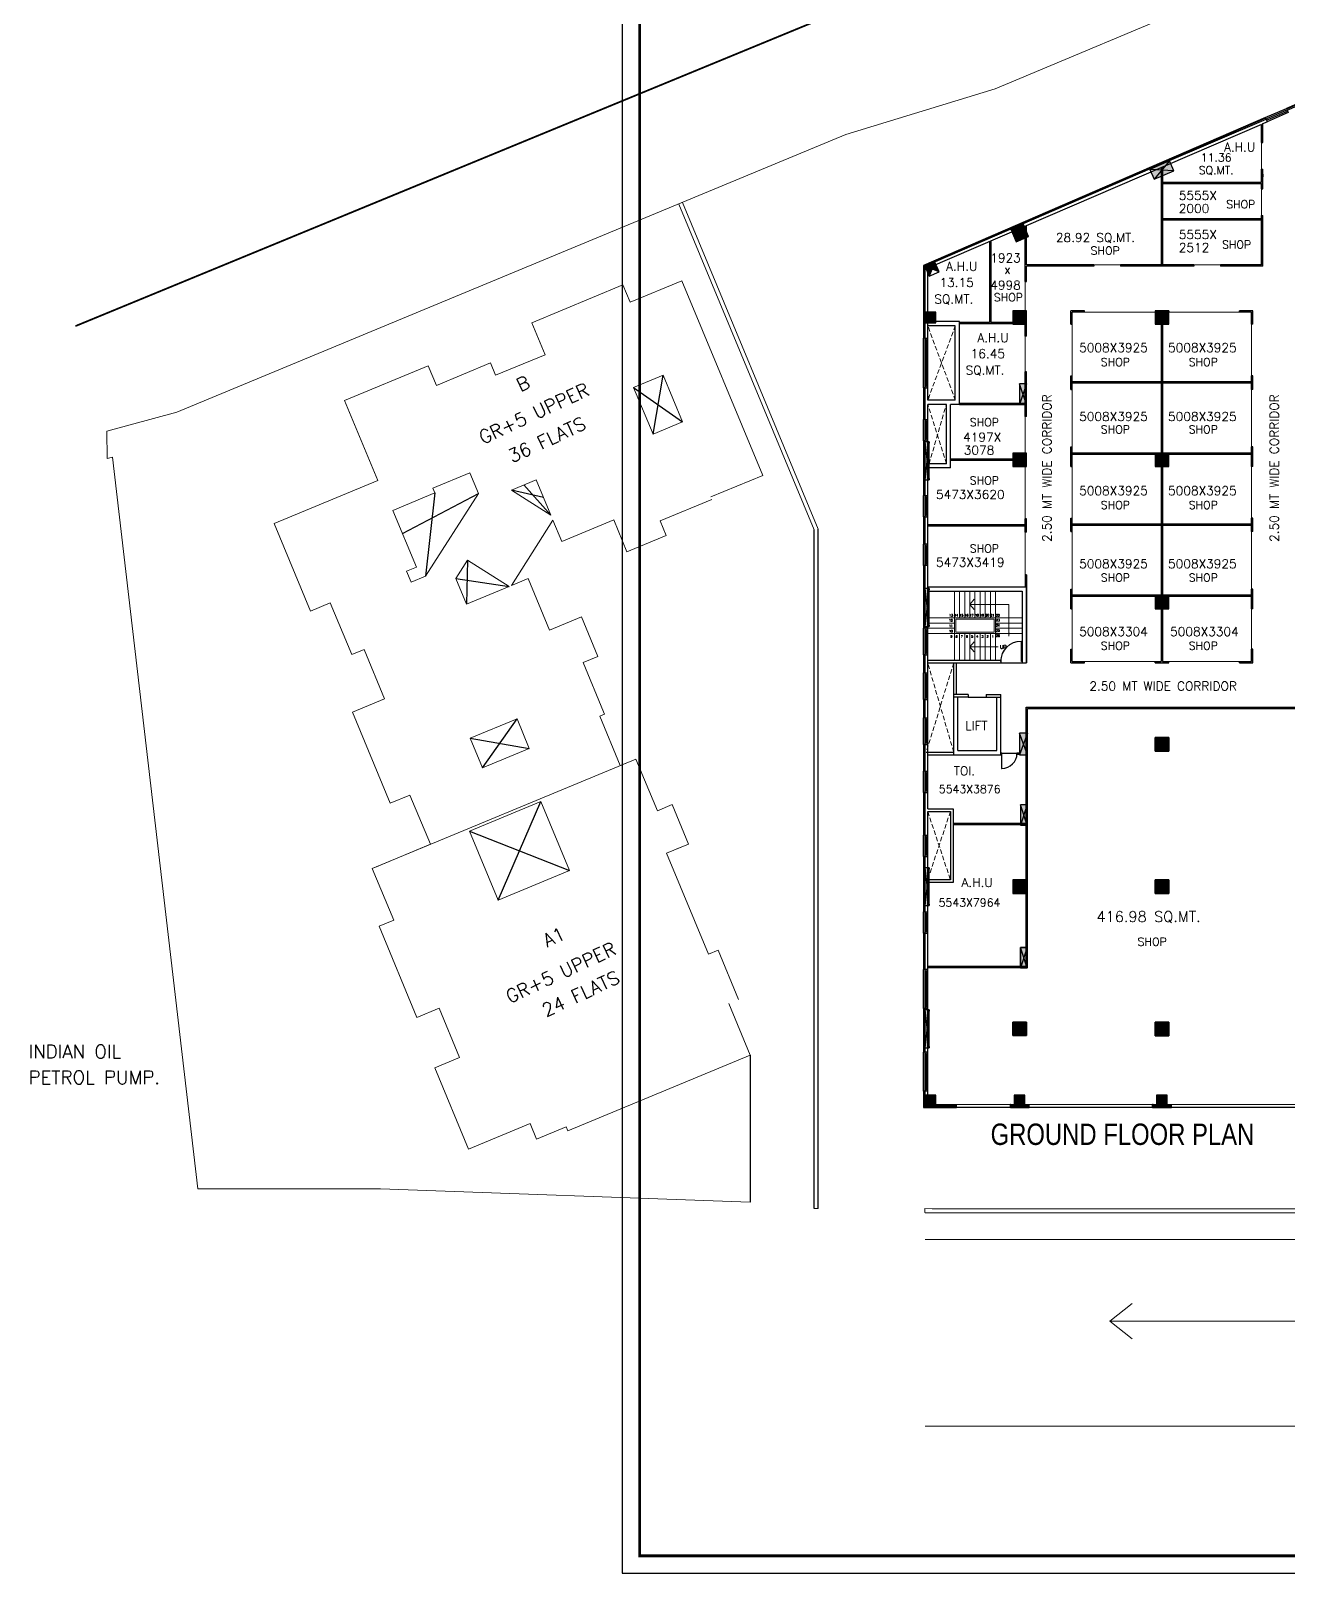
# Model space of a CAD drawing. Extents: x -14054 to 906348, y -36965 to 188562.
# Drawn here: x -14054 to 56642, y 46410 to 133128 of the extents above; entities that cross this region are included whole.
import ezdxf
from ezdxf.enums import TextEntityAlignment as Align

# ---------------------------------------------------------------- set-up
doc = ezdxf.new("R2010")
doc.units = 0
doc.header["$LTSCALE"] = 1000
doc.header["$MEASUREMENT"] = 0
doc.linetypes.add('HIDDEN', pattern=[0.375, 0.25, -0.125])
for name, color, linetype in [('BOR', 5, 'CONTINUOUS'), ('COL', 5, 'CONTINUOUS'), ('DOOR', 6, 'CONTINUOUS'), ('GLASS', 9, 'CONTINUOUS'), ('GNL', 1, 'CONTINUOUS'), ('GRNT', 3, 'CONTINUOUS'), ('HATCH', 9, 'CONTINUOUS'), ('LAYOUT', 7, 'CONTINUOUS'), ('SOLID', 252, 'CONTINUOUS')]:
    doc.layers.add(name, color=color, linetype=linetype)
for name, color, linetype, lineweight in [('HIDDEN', 7, 'HIDDEN', 15), ('STAIR', 4, 'CONTINUOUS', 15), ('TEXT', 3, 'CONTINUOUS', 15), ('WALL', 2, 'CONTINUOUS', 30), ('WIN', 6, 'CONTINUOUS', 9)]:
    doc.layers.add(name, color=color, linetype=linetype, lineweight=lineweight)
doc.styles.add('ROMAN', font='ROMANS')
doc.styles.add('STYLE2', font='simplex.shx', dxfattribs={"width": 0.8})
doc.styles.add('SW1', font='arial.ttf')
pattern_1 = [(50, (197866.09, -50269.34), (71.726018, -6.275213), [7.5, -82.5]), (355, (197866.09, -50269.34), (-13.875133, 75.219213), [6, -66]), (100.4514, (197872.07, -50269.864), (57.850938, 68.943954), [6.37402, -70.11421]), (46.1842, (197866.09, -50249.34), (106.724105, -16.5519), [11.25, -123.75]), (96.6356, (197874.98, -50250.72), (93.46627, 97.411787), [9.56103, -105.1713]), (351.1842, (197866.09, -50249.34), (93.466195, 97.41186), [9, -99]), (21, (197876.09, -50254.34), (59.690705, -40.261889), [7.5, -82.5]), (326, (197876.09, -50254.34), (24.331533, 72.515005), [6, -66]), (71.4514, (197881.065, -50257.7), (84.022263, 32.25305), [6.37402, -70.11421]), (37.5, (197866.09, -50269.342), (1.2159855, 33.2893854), [0, -65.2, 0, -67, 0, -66.25]), (7.5, (197866.09, -50269.34), (26.306954, 39.441171), [0, -38.2, 0, -63.7, 0, -25.25]), (327.5, (197843.79, -50269.342), (53.3822436, -2.255487), [0, -25, 0, -78, 0, -103.5]), (317.5, (197833.79, -50269.34), (58.318617, 10.010498), [0, -32.5, 0, -51.8, 0, -73.5])]

# ---------------------------------------------------------------- blocks, each defined once
blk = doc.blocks.new('*U46')
at = {"layer": 'HATCH', "linetype": 'ByBlock'}
h = blk.add_hatch(dxfattribs=at)
h.set_pattern_fill('AR-CONC', color=256, scale=10, style=0)
h.set_pattern_definition(pattern_1)
h.paths.add_polyline_path([(36822.14, 72752.38), (36822.14, 72677.38), (37967.14, 72677.38), (37967.14, 72752.38)])
h = blk.add_hatch(dxfattribs=at)
h.set_pattern_fill('AR-CONC', color=256, scale=10, style=0)
h.set_pattern_definition(pattern_1)
h.paths.add_polyline_path([(41053.19, 72752.38), (41053.19, 72677.38), (41244.14, 72677.38), (41244.14, 72752.38)])
h.paths.add_polyline_path([(41844.14, 72752.38), (41844.14, 72677.38), (42043.19, 72677.38), (42043.19, 72752.38)])
h = blk.add_hatch(dxfattribs=at)
h.set_pattern_fill('AR-CONC', color=256, scale=10, style=0)
h.set_pattern_definition(pattern_1)
h.paths.add_polyline_path([(49053.19, 72752.38), (49053.19, 72677.38), (49244.14, 72677.38), (49244.14, 72752.38)])
h.paths.add_polyline_path([(49844.14, 72752.38), (49844.14, 72677.38), (50043.19, 72677.38), (50043.19, 72752.38)])
at = {"layer": 'SOLID'}
for points in [[(49105.93, 124789.35), (50207.88, 125264.43), (49970.35, 125815.41), (48868.39, 125340.33)], [(41350.63, 121270.99), (42048.53, 121571.87), (41747.65, 122269.77), (41049.75, 121968.89)], [(36222.14, 116709.38), (36822.14, 116709.38), (36822.14, 117309.38), (36222.14, 117309.38)], [(41164.14, 116629.38), (41924.14, 116629.38), (41924.14, 117389.38), (41164.14, 117389.38)], [(49164.14, 116629.38), (49924.14, 116629.38), (49924.14, 117389.38), (49164.14, 117389.38)], [(41544.14, 112124.38), (41924.14, 112124.38), (41924.14, 113274.38), (41544.14, 113274.38)], [(36222.14, 107877.88), (36452.14, 107877.88), (36452.14, 110012.88), (36222.14, 110012.88)], [(49164.14, 108629.38), (49924.14, 108629.38), (49924.14, 109389.38), (49164.14, 109389.38)], [(36222.14, 99642.88), (36452.14, 99642.88), (36452.14, 101777.88), (36222.14, 101777.88)], [(49164.14, 100629.38), (49924.14, 100629.38), (49924.14, 101389.38), (49164.14, 101389.38)], [(41544.14, 92427.38), (41994.14, 92427.38), (41994.14, 93647.38), (41544.14, 93647.38)], [(49164.14, 92633.38), (49924.14, 92633.38), (49924.14, 93393.38), (49164.14, 93393.38)], [(41584.14, 88464.38), (41964.14, 88464.38), (41964.14, 89614.38), (41584.14, 89614.38)], [(36222.14, 83941.88), (36452.14, 83941.88), (36452.14, 86076.88), (36222.14, 86076.88)], [(41164.14, 84633.38), (41924.14, 84633.38), (41924.14, 85393.38), (41164.14, 85393.38)], [(49164.14, 84629.38), (49924.14, 84629.38), (49924.14, 85389.38), (49164.14, 85389.38)], [(41584.14, 80438.38), (41964.14, 80438.38), (41964.14, 81588.38), (41584.14, 81588.38)], [(36222.14, 75941.88), (36452.14, 75941.88), (36452.14, 78076.88), (36222.14, 78076.88)], [(41164.14, 76633.38), (41924.14, 76633.38), (41924.14, 77393.38), (41164.14, 77393.38)], [(49164.14, 76629.38), (49924.14, 76629.38), (49924.14, 77389.38), (49164.14, 77389.38)], [(36222.14, 72677.38), (36822.14, 72677.38), (36822.14, 73277.38), (36222.14, 73277.38)], [(41244.14, 72677.38), (41844.14, 72677.38), (41844.14, 73277.38), (41244.14, 73277.38)], [(49244.14, 72677.38), (49844.14, 72677.38), (49844.14, 73277.38), (49244.14, 73277.38)]]:
    blk.add_hatch(color=256, dxfattribs=at).paths.add_polyline_path(points)
h = blk.add_hatch(color=256, dxfattribs=at)
h.paths.add_polyline_path([(37010.4, 119574.66), (36616.14, 119731.38), (36459.42, 119337.12)], flags=16)
h.paths.add_polyline_path([(36459.42, 119337.12), (37010.4, 119574.66), (36772.86, 120125.64), (36221.88, 119888.1)])
h = blk.add_hatch(color=256, dxfattribs=at)
h.paths.add_polyline_path([(41164.14, 108629.38), (41924.14, 108629.38), (41924.14, 109389.38), (41164.14, 109389.38)], flags=16)
edge = h.paths.add_edge_path()
edge.add_line((41924.14, 109389.38), (41164.14, 108629.38))
at = {"layer": 'BOR', "color": 2, "ltscale": 140}
blk.add_lwpolyline([(19201.98, 141154.49), (19201.98, 46410.42), (152335.61, 46410.42), (152335.61, 141154.49)], close=True, dxfattribs=at)
at = {"layer": 'BOR', "ltscale": 140, "const_width": 162.65}
blk.add_lwpolyline([(151359.7, 47386.33), (20177.89, 47386.33), (20177.89, 140178.57), (151359.7, 140178.57)], close=True, dxfattribs=at)
at = {"layer": 'COL', "color": 7}
for p, q in [((49970.35, 125815.41), (49105.93, 124789.35)), ((50207.88, 125264.43), (48868.39, 125340.33)), ((41049.75, 121968.89), (42048.53, 121571.87)), ((41747.65, 122269.77), (41350.63, 121270.99)), ((37010.4, 119574.66), (36221.88, 119888.1)), ((36772.86, 120125.64), (36459.42, 119337.12)), ((36822.14, 116709.38), (36222.14, 117309.38)), ((36822.14, 117309.38), (36222.14, 116709.38)), ((41924.14, 117389.38), (41164.14, 116629.38)), ((41164.14, 117389.38), (41924.14, 116629.38)), ((49924.14, 117389.38), (49164.14, 116629.38)), ((49164.14, 117389.38), (49924.14, 116629.38)), ((41924.14, 113274.38), (41544.14, 112124.38)), ((41924.14, 112124.38), (41544.14, 113274.38)), ((36222.14, 110012.88), (36452.14, 107877.88)), ((36452.14, 110012.88), (36222.14, 107877.88)), ((41924.14, 109389.38), (41164.14, 108629.38)), ((41164.14, 109389.38), (41924.14, 108629.38)), ((49924.14, 109389.38), (49164.14, 108629.38)), ((49164.14, 109389.38), (49924.14, 108629.38)), ((36222.14, 101777.88), (36452.14, 99642.88)), ((36452.14, 101777.88), (36222.14, 99642.88)), ((49924.14, 101389.38), (49164.14, 100629.38)), ((49164.14, 101389.38), (49924.14, 100629.38)), ((41994.14, 93647.38), (41544.14, 92427.38)), ((41994.14, 92427.38), (41544.14, 93647.38)), ((49924.14, 93393.38), (49164.14, 92633.38)), ((49164.14, 93393.38), (49924.14, 92633.38)), ((41964.14, 89614.38), (41584.14, 88464.38)), ((41964.14, 88464.38), (41584.14, 89614.38)), ((36222.14, 86076.88), (36452.14, 83941.88)), ((36452.14, 86076.88), (36222.14, 83941.88)), ((41924.14, 85393.38), (41164.14, 84633.38)), ((41164.14, 85393.38), (41924.14, 84633.38)), ((49924.14, 85389.38), (49164.14, 84629.38)), ((49164.14, 85389.38), (49924.14, 84629.38)), ((41964.14, 81588.38), (41584.14, 80438.38)), ((41964.14, 80438.38), (41584.14, 81588.38)), ((36222.14, 78076.88), (36452.14, 75941.88)), ((36452.14, 78076.88), (36222.14, 75941.88)), ((41924.14, 77393.38), (41164.14, 76633.38)), ((41164.14, 77393.38), (41924.14, 76633.38)), ((49924.14, 77389.38), (49164.14, 76629.38)), ((49164.14, 77389.38), (49924.14, 76629.38)), ((36822.14, 72677.38), (36222.14, 73277.38)), ((36822.14, 73277.38), (36222.14, 72677.38)), ((36822.14, 72677.38), (36222.14, 73277.38)), ((36822.14, 73277.38), (36222.14, 72677.38)), ((41844.14, 72677.38), (41244.14, 73277.38)), ((41844.14, 73277.38), (41244.14, 72677.38)), ((49844.14, 72677.38), (49244.14, 73277.38)), ((49844.14, 73277.38), (49244.14, 72677.38))]:
    blk.add_line(p, q, dxfattribs=at)
at = {"layer": 'COL'}
for points in [[(49105.93, 124789.35), (50207.88, 125264.43), (49970.35, 125815.41), (48868.39, 125340.33)], [(41350.63, 121270.99), (42048.53, 121571.87), (41747.65, 122269.77), (41049.75, 121968.89)], [(36459.42, 119337.12), (37010.4, 119574.66), (36772.86, 120125.64), (36221.88, 119888.1)], [(36222.14, 116709.38), (36822.14, 116709.38), (36822.14, 117309.38), (36222.14, 117309.38)], [(41164.14, 116629.38), (41924.14, 116629.38), (41924.14, 117389.38), (41164.14, 117389.38)], [(49164.14, 116629.38), (49924.14, 116629.38), (49924.14, 117389.38), (49164.14, 117389.38)], [(41544.14, 112124.38), (41924.14, 112124.38), (41924.14, 113274.38), (41544.14, 113274.38)], [(36222.14, 107877.88), (36452.14, 107877.88), (36452.14, 110012.88), (36222.14, 110012.88)], [(41164.14, 108629.38), (41924.14, 108629.38), (41924.14, 109389.38), (41164.14, 109389.38)], [(49164.14, 108629.38), (49924.14, 108629.38), (49924.14, 109389.38), (49164.14, 109389.38)], [(36222.14, 99642.88), (36452.14, 99642.88), (36452.14, 101777.88), (36222.14, 101777.88)], [(49164.14, 100629.38), (49924.14, 100629.38), (49924.14, 101389.38), (49164.14, 101389.38)], [(41544.14, 92427.38), (41994.14, 92427.38), (41994.14, 93647.38), (41544.14, 93647.38)], [(49164.14, 92633.38), (49924.14, 92633.38), (49924.14, 93393.38), (49164.14, 93393.38)], [(41584.14, 88464.38), (41964.14, 88464.38), (41964.14, 89614.38), (41584.14, 89614.38)], [(36222.14, 83941.88), (36452.14, 83941.88), (36452.14, 86076.88), (36222.14, 86076.88)], [(41164.14, 84633.38), (41924.14, 84633.38), (41924.14, 85393.38), (41164.14, 85393.38)], [(49164.14, 84629.38), (49924.14, 84629.38), (49924.14, 85389.38), (49164.14, 85389.38)], [(41584.14, 80438.38), (41964.14, 80438.38), (41964.14, 81588.38), (41584.14, 81588.38)], [(36222.14, 75941.88), (36452.14, 75941.88), (36452.14, 78076.88), (36222.14, 78076.88)], [(41164.14, 76633.38), (41924.14, 76633.38), (41924.14, 77393.38), (41164.14, 77393.38)], [(49164.14, 76629.38), (49924.14, 76629.38), (49924.14, 77389.38), (49164.14, 77389.38)], [(36222.14, 72677.38), (36822.14, 72677.38), (36822.14, 73277.38), (36222.14, 73277.38)], [(41244.14, 72677.38), (41844.14, 72677.38), (41844.14, 73277.38), (41244.14, 73277.38)], [(49244.14, 72677.38), (49844.14, 72677.38), (49844.14, 73277.38), (49244.14, 73277.38)]]:
    blk.add_lwpolyline(points, close=True, dxfattribs=at)
at = {"layer": 'COL', "color": 3}
for points in [[(49924.14, 92633.38), (49164.14, 92633.38), (49164.14, 93393.38), (49924.14, 93393.38)], [(49924.14, 85389.38), (49924.14, 84629.38), (49164.14, 84629.38), (49164.14, 85389.38)], [(41964.14, 81588.38), (41964.14, 80438.38), (41584.14, 80438.38), (41584.14, 81588.38)], [(41924.14, 77393.38), (41924.14, 76633.38), (41164.14, 76633.38), (41164.14, 77393.38)], [(49924.14, 77389.38), (49924.14, 76629.38), (49164.14, 76629.38), (49164.14, 77389.38)]]:
    blk.add_lwpolyline(points, close=True, dxfattribs=at)
at = {"layer": 'DOOR'}
for p, q in [((40494.14, 97593.38), (41694.14, 97593.38)), ((40494.36, 92507.88), (41394.36, 92507.88))]:
    blk.add_line(p, q, dxfattribs=at)
at = {"layer": 'DOOR', "linetype": 'Continuous'}
blk.add_line((38656.65, 95657.38), (39656.65, 95657.38), dxfattribs=at)
at = {"layer": 'DOOR'}
for points in [[(40494.14, 97668.38, -0.41421356), (41644.14, 98818.38), (41669.14, 98818.38), (41669.14, 97668.38), (41644.14, 97668.38), (41644.14, 98818.38)], [(40544.36, 91657.88), (40544.36, 92507.88), (40519.36, 92507.88), (40519.36, 91657.88), (40544.36, 91657.88, 0.41421356), (41394.36, 92507.88, 0.41421356)]]:
    blk.add_lwpolyline(points, format="xyb", dxfattribs=at)
at = {"layer": 'GLASS'}
for p, q in [((55357.82, 128250.37), (56541.84, 128759.23)), ((56641.6, 128527.85), (55457.83, 128019.1)), ((56510.95, 128641.44), (55464.75, 128191.81)), ((56540.56, 128572.54), (55494.36, 128122.9)), ((36142.14, 113051.99), (36142.14, 115851.99)), ((36222.14, 115776.99), (36222.14, 113126.99)), ((36297.14, 115776.99), (36297.14, 113126.99)), ((36372.14, 115851.99), (36372.14, 113051.99)), ((36142.14, 110082.78), (36142.14, 111282.78)), ((36222.14, 111207.78), (36222.14, 110157.78)), ((36297.14, 111207.78), (36297.14, 110157.78)), ((36372.14, 111282.78), (36372.14, 110082.78)), ((36142.14, 105799.66), (36142.14, 106999.66)), ((36222.14, 106924.66), (36222.14, 105874.66)), ((36297.14, 106924.66), (36297.14, 105874.66)), ((36372.14, 106999.66), (36372.14, 105799.66)), ((36142.14, 103058.1), (36142.14, 104258.1)), ((36222.14, 104183.1), (36222.14, 103133.1)), ((36297.14, 104183.1), (36297.14, 103133.1)), ((36372.14, 104258.1), (36372.14, 103058.1)), ((36142.14, 98040.63), (36142.14, 99540.63)), ((36222.14, 99465.63), (36222.14, 98115.63)), ((36297.14, 99465.63), (36297.14, 98115.63)), ((36372.14, 99540.63), (36372.14, 98040.63)), ((36142.14, 95524.01), (36142.14, 97024.01)), ((36222.14, 96949.01), (36222.14, 95599.01)), ((36297.14, 96949.01), (36297.14, 95599.01)), ((36372.14, 97024.01), (36372.14, 95524.01)), ((36142.14, 93007.38), (36142.14, 94507.38)), ((36222.14, 94432.38), (36222.14, 93082.38)), ((36297.14, 94432.38), (36297.14, 93082.38)), ((36372.14, 94507.38), (36372.14, 93007.38)), ((36142.14, 90302.38), (36142.14, 91502.38)), ((36222.14, 91427.38), (36222.14, 90377.38)), ((36297.14, 91427.38), (36297.14, 90377.38)), ((36372.14, 91502.38), (36372.14, 90302.38)), ((36142.17, 86713.42), (36142.17, 87913.42)), ((36222.17, 87838.42), (36222.17, 86788.42)), ((36297.17, 87838.42), (36297.17, 86788.42)), ((36372.17, 87913.42), (36372.17, 86713.42)), ((36142.14, 82395.1), (36142.14, 83595.1)), ((36222.14, 83520.1), (36222.14, 82470.1)), ((36297.14, 83520.1), (36297.14, 82470.1)), ((36372.14, 83595.1), (36372.14, 82395.1)), ((36142.14, 78157.63), (36142.14, 80357.63)), ((36222.14, 80282.63), (36222.14, 78232.63)), ((36297.14, 80282.63), (36297.14, 78232.63)), ((36372.14, 80357.63), (36372.14, 78157.63)), ((36142.08, 73509.63), (36142.08, 75709.63)), ((36222.14, 75634.63), (36222.14, 73584.63)), ((36297.14, 75634.63), (36297.14, 73584.63)), ((36372.14, 75709.63), (36372.14, 73509.63))]:
    blk.add_line(p, q, dxfattribs=at)
at = {"layer": 'GNL'}
for p, q in [((65367.46, 132574.38), (56541.84, 128759.23)), ((65373.66, 132544.38), (56553.71, 128731.68)), ((56541.84, 128759.23), (56579.85, 128671.06)), ((55358.99, 128247.9), (36146.19, 119942.56)), ((55370.87, 128220.36), (36176.19, 119922.85)), ((55358.99, 128247.9), (55395.93, 128162.23)), ((36142.14, 119942.56), (36142.14, 115851.99)), ((36172.14, 119922.85), (36172.14, 115851.99)), ((36222.14, 115851.99), (36142.14, 115851.99)), ((36222.14, 113051.99), (36142.14, 113051.99)), ((36142.14, 113051.99), (36142.14, 111282.78)), ((36172.14, 113051.99), (36172.14, 111282.78)), ((36222.14, 111282.78), (36142.14, 111282.78)), ((36222.14, 110082.78), (36142.14, 110082.78)), ((36142.14, 110082.78), (36142.14, 106999.66)), ((36172.14, 110082.78), (36172.14, 106999.66)), ((36222.14, 106999.66), (36142.14, 106999.66)), ((36222.14, 105799.66), (36142.14, 105799.66)), ((36142.14, 105799.66), (36142.14, 104258.1)), ((36172.14, 105799.66), (36172.14, 104258.1)), ((36222.14, 104258.1), (36142.14, 104258.1)), ((36222.14, 103058.1), (36142.14, 103058.1)), ((36142.14, 103058.1), (36142.14, 99540.63)), ((36172.14, 103058.1), (36172.14, 99540.63)), ((36222.14, 99540.63), (36142.14, 99540.63)), ((36222.14, 98040.63), (36142.14, 98040.63)), ((36142.14, 98040.63), (36142.14, 97024.01)), ((36172.14, 98040.63), (36172.14, 97024.01)), ((36222.14, 97024.01), (36142.14, 97024.01)), ((36222.14, 95524.01), (36142.14, 95524.01)), ((36142.14, 95524.01), (36142.14, 94507.38)), ((36172.14, 95524.01), (36172.14, 94507.38)), ((36222.14, 94507.38), (36142.14, 94507.38)), ((36222.14, 93007.38), (36142.14, 93007.38)), ((36142.14, 93007.38), (36142.14, 91502.38)), ((36172.14, 93007.38), (36172.14, 91502.38)), ((36222.14, 91502.38), (36142.14, 91502.38)), ((36222.14, 90302.38), (36142.14, 90302.38)), ((36142.14, 90302.38), (36142.14, 87913.42)), ((36172.14, 90302.38), (36172.14, 87913.42)), ((36222.14, 87913.42), (36142.14, 87913.42)), ((36222.17, 86713.42), (36142.14, 86713.42)), ((36142.14, 86713.42), (36142.14, 83595.1)), ((36172.14, 86713.42), (36172.14, 83595.1)), ((36222.14, 83595.1), (36142.14, 83595.1)), ((36222.14, 82395.1), (36142.14, 82395.1)), ((36142.14, 82395.1), (36142.14, 80357.63)), ((36172.14, 82395.1), (36172.14, 80357.63)), ((36222.14, 80357.63), (36142.14, 80357.63)), ((36222.14, 78157.63), (36142.08, 78157.63)), ((36142.08, 78157.63), (36142.08, 75709.63)), ((36172.08, 78157.63), (36172.08, 75709.63)), ((36222.14, 75709.63), (36142.08, 75709.63))]:
    blk.add_line(p, q, dxfattribs=at)
at = {"layer": 'GRNT', "color": 3, "ltscale": 140}
for p, q in [((36142.08, 73509.63), (36142.08, 72597.38)), ((36222.14, 73509.63), (36142.08, 73509.63)), ((36172.08, 73479.63), (36172.08, 72627.38)), ((36222.14, 73479.63), (36172.08, 73479.63)), ((36142.08, 72597.38), (37997.14, 72597.38)), ((36172.08, 72627.38), (37967.14, 72627.38)), ((37967.14, 72752.38), (37997.14, 72752.38)), ((37967.14, 72677.38), (37967.14, 72627.38)), ((37997.14, 72597.38), (37997.14, 72752.38))]:
    blk.add_line(p, q, dxfattribs=at)
at = {"layer": 'GRNT'}
for p, q in [((41023.19, 72597.38), (41023.19, 72752.38)), ((41053.19, 72627.38), (41053.19, 72677.38)), ((42043.19, 72752.38), (42073.19, 72752.38)), ((42043.19, 72627.38), (42043.19, 72677.38)), ((42073.19, 72597.38), (42073.19, 72752.38)), ((49023.19, 72597.38), (49023.19, 72752.38)), ((49053.19, 72627.38), (49053.19, 72677.38)), ((50043.19, 72752.38), (50073.19, 72752.38)), ((50043.19, 72627.38), (50043.19, 72677.38)), ((50073.19, 72597.38), (50073.19, 72752.38))]:
    blk.add_line(p, q, dxfattribs=at)
at = {"layer": 'GRNT', "linetype": 'ByBlock'}
for p, q in [((41053.19, 72752.38), (41023.19, 72752.38)), ((49053.19, 72752.38), (49023.19, 72752.38))]:
    blk.add_line(p, q, dxfattribs=at)
at = {"layer": 'GRNT', "ltscale": 140}
for p, q in [((41023.19, 72597.38), (42073.19, 72597.38)), ((41053.19, 72627.38), (42043.19, 72627.38)), ((49023.19, 72597.38), (50073.19, 72597.38)), ((49053.19, 72627.38), (50043.19, 72627.38))]:
    blk.add_line(p, q, dxfattribs=at)
at = {"layer": 'HIDDEN'}
for p, q in [((37927.36, 112354.37), (36376.19, 116549.38)), ((37927.36, 116549.37), (36376.19, 112354.37)), ((37422.13, 108779.61), (36376.19, 112124.37)), ((36452.14, 108779.61), (37422.18, 112124.37)), ((37834.36, 97593.38), (36297.14, 92577.38)), ((37834.36, 92577.38), (36372.14, 97593.38)), ((37652.14, 89227.38), (36372.14, 85393.38)), ((36376.19, 89227.38), (37652.14, 85393.38))]:
    blk.add_line(p, q, dxfattribs=at)
at = {"layer": 'LAYOUT', "lineweight": 0}
for p, q in [((40165.44, 129865.94), (145831.27, 174221.15)), ((31776.69, 127290.71), (40165.44, 129865.94)), ((-5840.44, 111681.62), (31776.69, 127290.71)), ((22379.74, 123391.48), (29997.14, 105066.82)), ((22587.51, 123477.85), (30222.14, 105111.73)), ((14110.67, 116712.19), (19236.96, 118839.32)), ((19236.96, 118839.32), (19641.33, 117864.81)), ((19641.33, 117864.81), (22554.03, 119064.35)), ((22554.03, 119064.35), (27099.47, 108129.67)), ((14856.11, 114915.74), (14110.67, 116712.19)), ((12079.4, 113763.55), (14856.11, 114915.74)), ((3581.02, 112342.96), (8291.65, 114297.62)), ((8291.65, 114297.62), (8751.57, 113189.23)), ((8751.57, 113189.23), (11799.15, 114455.16)), ((11799.15, 114455.16), (12079.4, 113763.55)), ((19840.06, 113080.65), (21502.63, 113770.53)), ((21502.63, 113770.53), (22594.94, 111138.12)), ((20932.37, 110448.24), (19840.06, 113080.65)), ((5449.44, 107840.14), (3581.02, 112342.96)), ((-9779.13, 110622.16), (-5840.44, 111681.62)), ((22594.94, 111138.12), (20932.37, 110448.24)), ((-9759.27, 109074.16), (-9779.13, 110622.16)), ((-9469.55, 109152.09), (-9759.27, 109074.16)), ((-4656.72, 68015.9), (-9469.55, 109152.09)), ((-369.58, 105425.56), (5449.44, 107840.14)), ((8546.95, 107420.21), (10625.18, 108282.56)), ((10625.18, 108282.56), (11107.58, 107119.98)), ((12976.31, 107309.31), (14363.11, 107884.76)), ((14363.11, 107884.76), (15184.94, 105904.19)), ((27099.47, 108129.67), (24183.04, 106919.51)), ((6306.61, 106165.78), (8661.93, 107143.11)), ((11107.58, 107119.98), (8141.41, 102457.59)), ((8661.93, 107143.11), (8546.95, 107420.21)), ((15184.94, 105904.19), (12976.31, 107309.31)), ((24238.05, 106783.74), (21329.67, 105576.91)), ((7628.88, 102979.17), (6306.61, 106165.78)), ((1671.32, 100507.1), (-369.58, 105425.56)), ((15305.32, 105614.08), (12973.52, 101948.84)), ((15802.33, 104416.31), (15305.32, 105614.08)), ((18726.81, 105629.81), (15802.33, 104416.31)), ((19457.24, 103827.22), (18726.81, 105629.81)), ((21329.67, 105576.91), (21674.01, 104747.06)), ((21674.01, 104747.06), (19457.24, 103827.22)), ((9843.54, 102338.57), (10501.34, 103372.52)), ((10501.34, 103372.52), (12831.67, 101889.98)), ((7074.69, 102749.21), (7628.88, 102979.17)), ((7334.61, 102122.81), (7074.69, 102749.21)), ((8141.41, 102457.59), (7334.61, 102122.81)), ((10441.26, 100898.09), (9843.54, 102338.57)), ((12973.52, 101948.84), (13909.58, 102337.26)), ((13909.58, 102337.26), (15116.87, 99427.75)), ((12831.67, 101889.98), (10441.26, 100898.09)), ((2779.7, 100967.02), (1671.32, 100507.1)), ((3986.99, 98057.51), (2779.7, 100967.02)), ((15116.87, 99427.75), (16913.38, 100173.2)), ((16913.38, 100173.2), (17833.22, 97956.43)), ((4679.73, 98344.96), (3986.99, 98057.51)), ((5829.53, 95574), (4679.73, 98344.96)), ((17833.22, 97956.43), (17001.93, 97611.49)), ((17001.93, 97611.49), (18151.73, 94840.53)), ((4028.41, 94826.63), (5829.53, 95574)), ((6155.54, 89700.35), (4028.41, 94826.63)), ((18209.22, 94701.98), (17932.13, 94587)), ((17932.13, 94587), (19081.93, 91816.04)), ((18151.73, 94840.53), (18209.22, 94701.98)), ((10649.43, 93351.51), (13281.84, 94443.82)), ((13281.84, 94443.82), (13971.72, 92781.24)), ((11339.31, 91688.93), (10649.43, 93351.51)), ((5146.77, 86033.7), (19971.42, 92185.13)), ((13971.72, 92781.24), (11339.31, 91688.93)), ((19828.25, 92125.72), (19081.93, 91816.04)), ((19971.42, 92185.13), (21178.71, 89275.61)), ((7263.92, 90160.27), (6155.54, 89700.35)), ((8413.72, 87389.31), (7263.92, 90160.27)), ((10607.63, 88137.26), (14625.53, 89804.47)), ((14625.53, 89804.47), (16235.25, 85925.12)), ((21178.71, 89275.61), (22009.99, 89620.55)), ((22929.83, 87403.78), (22009.99, 89620.55)), ((22009.99, 89620.55), (22929.83, 87403.78)), ((12217.35, 84257.91), (10607.63, 88137.26)), ((8413.72, 87389.31), (5289.93, 86093.1)), ((22929.83, 87403.78), (21682.9, 86886.37)), ((21682.9, 86886.37), (24039.99, 81205.9)), ((22237.09, 87116.33), (22929.83, 87403.78)), ((6354.06, 83124.18), (5146.77, 86033.7)), ((16235.25, 85925.12), (12217.35, 84257.91)), ((5522.77, 82779.24), (6354.06, 83124.18)), ((7649.9, 77652.96), (5522.77, 82779.24)), ((24039.99, 81205.9), (24594.18, 81435.86)), ((24594.18, 81435.86), (25743.98, 78664.9)), ((8896.83, 78170.37), (7649.9, 77652.96)), ((10046.63, 75399.41), (8896.83, 78170.37)), ((25189.79, 78434.94), (26397.08, 75525.43)), ((26397.08, 75525.43), (16144.52, 71271.17)), ((8661.15, 74824.51), (10046.63, 75399.41)), ((10558.32, 70252.42), (8661.15, 74824.51)), ((14022.02, 71689.67), (10558.32, 70252.42)), ((14386.12, 70812.2), (14022.02, 71689.67)), ((16048.7, 71502.08), (14386.12, 70812.2)), ((16144.52, 71271.17), (16048.7, 71502.08)), ((5600.11, 68015.9), (-4656.72, 68015.9)), ((26397.08, 67269.61), (5600.11, 68015.9)), ((30222.14, 66907.2), (29997.14, 66915.28)), ((36630.61, 66902.38), (36218.08, 66917.19)), ((36626.58, 66677.38), (36218.08, 66692.04))]:
    blk.add_line(p, q, dxfattribs=at)
at = {"layer": 'LAYOUT', "linetype": 'Continuous'}
for p, q in [((20932.37, 110448.24), (21502.63, 113770.53)), ((19840.06, 113080.65), (22594.94, 111138.12)), ((13669.71, 107597.03), (15184.94, 105904.19)), ((6844.68, 104869.08), (11107.58, 107119.98)), ((8661.93, 107143.11), (8141.41, 102457.59)), ((14774.03, 106894.48), (12976.31, 107309.31)), ((29997.14, 66915.28), (29997.14, 105066.82)), ((30222.14, 66907.2), (30222.14, 105111.73)), ((10501.34, 103372.52), (10441.26, 100898.09)), ((9843.54, 102338.57), (12831.67, 101889.98)), ((11339.31, 91688.93), (13281.84, 94443.82)), ((10649.43, 93351.51), (13971.72, 92781.24)), ((12217.35, 84257.91), (14625.53, 89804.47)), ((10607.63, 88137.26), (16235.25, 85925.12)), ((26397.08, 75525.43), (26397.08, 67269.61))]:
    blk.add_line(p, q, dxfattribs=at)
at = {"layer": 'LAYOUT', "linetype": 'Continuous', "lineweight": 0}
for p, q in [((36218.08, 66917.19), (36218.08, 66692.04)), ((36630.61, 66902.38), (58903.09, 66902.38)), ((36626.58, 66677.38), (58903.09, 66677.38))]:
    blk.add_line(p, q, dxfattribs=at)
at = {"layer": 'LAYOUT', "linetype": 'HIDDEN', "lineweight": 0, "const_width": 100}
blk.add_lwpolyline([(-11545.3, 116527.57), (135962.84, 177267)], dxfattribs=at)
at = {"layer": 'STAIR'}
for p, q in [((37872.14, 100127.88), (37872.14, 101627.88)), ((38162.39, 100127.88), (38162.39, 101627.88)), ((38452.64, 100127.88), (38452.64, 101627.88)), ((38742.89, 100127.88), (38742.89, 101627.88)), ((39033.14, 100127.88), (39033.14, 101627.88)), ((39323.39, 100127.88), (39323.39, 101627.88)), ((39613.64, 100127.88), (39613.64, 101627.88)), ((39903.89, 100127.88), (39903.89, 101627.88)), ((40194.14, 100127.88), (40194.14, 101627.88)), ((36372.14, 100120.63), (37872.14, 100120.63)), ((36372.14, 99830.63), (37872.14, 99830.63)), ((41694.14, 100120.63), (40194.14, 100120.63)), ((41694.14, 99830.63), (40194.14, 99830.63)), ((36372.14, 99540.63), (37872.14, 99540.63)), ((36372.14, 99250.63), (37872.14, 99250.63)), ((37872.14, 99243.38), (37872.14, 97743.38)), ((38162.39, 97743.38), (38162.39, 99243.38)), ((38452.64, 97743.38), (38452.64, 99243.38)), ((38742.89, 97743.38), (38742.89, 99243.38)), ((39033.14, 97743.38), (39033.14, 99243.38)), ((39323.39, 97743.38), (39323.39, 99243.38)), ((39613.64, 97743.38), (39613.64, 99243.38)), ((39903.89, 97743.38), (39903.89, 99243.38)), ((41694.14, 99540.63), (40194.14, 99540.63)), ((41694.14, 99250.63), (40194.14, 99250.63)), ((40194.14, 97743.38), (40194.14, 99243.38)), ((46617.73, 60579.18), (47873.73, 61576.68)), ((73556.73, 60579.18), (46617.73, 60579.18)), ((46617.73, 60579.18), (47873.73, 59581.68))]:
    blk.add_line(p, q, dxfattribs=at)
at = {"layer": 'STAIR', "linetype": 'Continuous'}
for p, q in [((38742.89, 100877.88), (40944.14, 100877.88)), ((40944.14, 99093.38), (40944.14, 100877.88)), ((38742.89, 98493.38), (40344.14, 98493.38))]:
    blk.add_line(p, q, dxfattribs=at)
for points in [[(38992.89, 101165.56), (38742.89, 100877.88), (38992.89, 100590.2)], [(38992.89, 98781.06), (38742.89, 98493.38), (38992.89, 98205.7)]]:
    blk.add_lwpolyline(points, dxfattribs=at)
at = {"layer": 'STAIR', "color": 3}
for points in [[(37872.14, 99243.38), (37872.14, 100127.88), (40194.14, 100127.88), (40194.14, 99243.38)], [(37947.14, 99318.38), (37947.14, 100052.88), (40119.14, 100052.88), (40119.14, 99318.38)]]:
    blk.add_lwpolyline(points, close=True, dxfattribs=at)
at = {"layer": 'STAIR', "linetype": 'Continuous', "const_width": 50}
for points in [[(40969.14, 99243.38, 1), (40919.14, 99243.38, 1)], [(40219.14, 98493.38, 1), (40169.14, 98493.38, 1)]]:
    blk.add_lwpolyline(points, format="xyb", close=True, dxfattribs=at)
at = {"layer": 'TEXT', "color": 3, "ltscale": 140}
for p, q in [((36226.19, 66677.38), (138624.14, 66677.38)), ((36226.19, 65177.38), (61722.68, 65177.38)), ((36226.19, 54677.38), (138624.14, 54677.38))]:
    blk.add_line(p, q, dxfattribs=at)
at = {"layer": 'WALL'}
for p, q in [((56579.85, 128671.06), (65164.14, 132360.38)), ((56579.85, 128671.06), (56641.6, 128527.85)), ((49581.64, 125663.39), (55395.93, 128162.23)), ((55136.14, 126848.97), (55136.14, 127867.41)), ((55211.14, 127911.09), (55458.27, 128017.64)), ((55211.14, 126848.97), (55211.14, 127911.09)), ((55395.93, 128162.23), (55458.27, 128017.64)), ((55136.14, 126848.97), (55211.14, 126848.97)), ((49506.44, 125435.3), (49506.44, 119964.38)), ((49581.64, 125500.37), (49581.64, 119964.38)), ((55136.14, 124626.88), (55136.14, 125348.97)), ((55136.14, 125348.97), (55211.14, 125348.97)), ((55210.75, 125060.61), (55210.75, 124910.61)), ((55211.14, 124248.22), (55211.14, 125348.97)), ((49581.64, 124626.88), (55136.14, 124626.88)), ((49581.64, 124551.88), (55136.14, 124551.88)), ((55136.14, 124248.22), (55136.14, 124551.88)), ((55136.14, 124248.22), (55211.14, 124248.22)), ((55211.14, 124526.89), (55211.14, 124526.88)), ((55136.14, 122551.88), (49581.64, 122551.88)), ((55136.14, 122476.88), (49581.64, 122476.88)), ((55136.14, 119964.38), (55136.14, 122748.22)), ((55136.14, 122748.22), (55211.14, 122748.22)), ((55211.14, 119889.38), (55211.14, 122748.22)), ((41849.14, 119029.38), (41849.14, 122118.37)), ((41924.14, 119964.38), (41924.14, 122183.03)), ((39851.64, 121287.48), (39851.64, 116729.38)), ((39926.64, 121337.97), (39926.64, 116729.38)), ((45709.25, 119964.38), (41924.14, 119964.38)), ((45709.25, 119889.38), (41924.14, 119889.38)), ((41924.14, 119029.38), (41924.14, 119889.38)), ((45709.25, 119964.38), (45709.25, 119889.38)), ((47209.25, 119964.38), (47209.25, 119889.38)), ((51340.41, 119964.38), (47209.25, 119964.38)), ((51340.41, 119889.38), (47209.25, 119889.38)), ((51340.41, 119964.38), (51340.41, 119889.38)), ((55136.14, 119964.38), (52840.41, 119964.38)), ((52840.41, 119964.38), (52840.41, 119889.38)), ((55211.14, 119889.38), (52840.41, 119889.38)), ((41849.14, 119029.38), (41924.14, 119029.38)), ((44424.14, 116629.38), (44424.14, 117389.38)), ((45184.14, 117389.38), (44424.14, 117389.38)), ((44499.14, 116629.38), (44499.14, 117314.38)), ((45184.14, 117314.38), (44499.14, 117314.38)), ((45184.14, 117314.38), (45184.14, 117389.38)), ((49164.14, 117389.38), (49164.14, 117314.38)), ((49924.14, 117389.38), (49164.14, 117389.38)), ((49924.14, 117314.38), (49164.14, 117314.38)), ((49506.64, 117389.38), (49506.64, 97668.38)), ((49581.64, 117389.38), (49581.64, 97668.38)), ((49924.14, 117389.38), (49924.14, 117314.38)), ((54664.14, 117389.38), (53904.14, 117389.38)), ((53904.14, 117314.38), (53904.14, 117389.38)), ((54589.14, 117314.38), (53904.14, 117314.38)), ((54589.14, 116629.38), (54589.14, 117314.38)), ((54664.14, 116629.38), (54664.14, 117389.38)), ((38157.14, 116779.38), (36376.19, 116779.38)), ((37927.14, 116549.38), (36376.19, 116549.38)), ((37927.14, 116549.38), (36376.19, 116549.38)), ((38157.14, 116779.38), (36822.14, 116779.38)), ((37927.14, 112354.37), (37927.14, 116549.38)), ((38157.14, 112124.37), (38157.14, 116779.38)), ((39851.64, 116729.38), (38157.14, 116729.38)), ((41849.14, 116654.38), (38157.14, 116654.38)), ((41924.14, 116729.38), (39926.64, 116729.38)), ((41849.14, 115969.38), (41849.14, 116654.38)), ((41924.14, 115969.38), (41924.14, 116729.38)), ((44424.14, 116629.38), (44499.14, 116629.38)), ((54664.14, 116629.38), (54589.14, 116629.38)), ((41924.14, 115969.38), (41849.14, 115969.38)), ((41924.14, 113959.38), (41849.14, 113959.38)), ((41849.14, 111439.38), (41849.14, 113959.38)), ((41924.14, 111439.38), (41924.14, 113959.38)), ((44424.14, 113732.38), (44499.14, 113732.38)), ((44424.14, 112971.38), (44424.14, 113732.38)), ((44499.14, 112971.38), (44499.14, 113732.38)), ((54664.14, 113732.38), (54589.14, 113732.38)), ((54589.14, 112971.38), (54589.14, 113732.38)), ((54664.14, 112971.38), (54664.14, 113732.38)), ((44424.14, 112971.38), (44499.14, 112971.38)), ((54589.14, 113389.38), (44499.14, 113389.38)), ((54589.14, 113314.38), (44499.14, 113314.38)), ((54664.14, 112971.38), (54589.14, 112971.38)), ((38157.14, 112199.38), (41849.14, 112199.38)), ((38157.14, 112124.38), (41849.14, 112124.38)), ((41924.14, 111439.38), (41849.14, 111439.38)), ((41924.14, 109389.38), (41849.14, 109389.38)), ((41849.14, 108629.38), (41849.14, 109389.38)), ((41924.14, 108629.38), (41924.14, 109389.38)), ((44424.14, 109731.88), (44499.14, 109731.88)), ((44424.14, 108629.38), (44424.14, 109731.88)), ((44499.14, 108629.38), (44499.14, 109731.88)), ((54589.14, 109389.38), (44499.14, 109389.38)), ((54589.14, 109314.38), (44499.14, 109314.38)), ((54664.14, 109731.88), (54589.14, 109731.88)), ((54589.14, 108629.38), (54589.14, 109731.88)), ((54664.14, 108629.38), (54664.14, 109731.88)), ((41849.14, 109046.88), (37652.13, 109046.88)), ((41849.14, 108971.88), (37652.13, 108971.88)), ((41924.14, 108629.38), (41849.14, 108629.38)), ((44424.14, 108629.38), (44499.14, 108629.38)), ((54664.14, 108629.38), (54589.14, 108629.38)), ((41849.14, 105351.88), (36376.19, 105351.88)), ((41849.14, 105276.88), (36376.19, 105276.88)), ((41924.14, 105694.88), (41849.14, 105694.88)), ((41849.14, 104933.88), (41849.14, 105694.88)), ((41924.14, 104933.88), (41849.14, 104933.88)), ((41924.14, 104933.88), (41924.14, 105694.88)), ((44424.14, 105732.38), (44499.14, 105732.38)), ((44424.14, 104971.38), (44424.14, 105732.38)), ((44424.14, 104971.38), (44499.14, 104971.38)), ((44499.14, 104971.38), (44499.14, 105732.38)), ((54589.14, 105389.38), (44499.14, 105389.38)), ((54589.14, 105314.38), (44499.14, 105314.38)), ((54664.14, 105732.38), (54589.14, 105732.38)), ((54589.14, 104971.38), (54589.14, 105732.38)), ((54664.14, 104971.38), (54589.14, 104971.38)), ((54664.14, 104971.38), (54664.14, 105732.38)), ((41924.14, 102542.88), (41849.14, 102542.88)), ((41849.14, 102542.88), (41849.14, 101857.88)), ((41924.14, 102542.88), (41924.14, 101857.88)), ((36376.19, 101857.88), (41924.14, 101857.88)), ((36376.19, 101627.88), (41694.14, 101627.88)), ((41694.14, 101627.88), (41694.14, 97593.38)), ((41924.14, 101857.88), (41924.14, 97593.38)), ((41924.14, 97593.38), (41924.14, 101857.88)), ((44424.14, 101731.88), (44499.14, 101731.88)), ((44424.14, 100629.38), (44424.14, 101731.88)), ((44499.14, 100629.38), (44499.14, 101731.88)), ((54664.14, 101731.88), (54589.14, 101731.88)), ((54589.14, 100629.38), (54589.14, 101731.88)), ((54664.14, 100629.38), (54664.14, 101731.88)), ((44424.14, 100629.38), (44499.14, 100629.38)), ((54589.14, 101389.38), (44499.14, 101389.38)), ((54589.14, 101314.38), (44499.14, 101314.38)), ((54664.14, 100629.38), (54589.14, 100629.38)), ((41924.14, 98079.29), (41924.14, 98229.29)), ((44424.14, 98353.38), (44499.14, 98353.38)), ((44424.14, 97593.38), (44424.14, 98353.38)), ((44499.14, 97668.38), (44499.14, 98353.38)), ((54664.14, 98353.38), (54589.14, 98353.38)), ((54589.14, 97668.38), (54589.14, 98353.38)), ((54664.14, 97593.38), (54664.14, 98353.38)), ((36372.14, 97743.38), (40494.14, 97743.38)), ((36376.19, 97593.38), (40494.14, 97593.38)), ((37834.36, 92427.38), (37834.36, 97593.38)), ((37984.36, 95807.38), (37984.36, 97593.38)), ((40494.14, 97743.38), (40494.14, 97593.38)), ((41694.14, 97593.38), (41924.14, 97593.38)), ((44424.14, 97593.38), (45184.14, 97593.38)), ((44499.14, 97668.38), (45184.14, 97668.38)), ((45184.14, 97593.38), (45184.14, 97668.38)), ((49164.14, 97593.38), (49164.14, 97668.38)), ((49164.14, 97668.38), (49506.64, 97668.38)), ((49164.14, 97593.38), (49924.14, 97593.38)), ((49581.64, 97668.38), (49924.14, 97668.38)), ((49924.14, 97593.38), (49924.14, 97668.38)), ((53904.14, 97593.38), (53904.14, 97668.38)), ((53904.14, 97668.38), (54589.15, 97668.38)), ((53904.14, 97593.38), (54664.15, 97593.38)), ((38656.65, 95807.38), (37834.36, 95807.38)), ((38656.65, 95657.38), (37834.36, 95657.38)), ((38064.36, 92657.38), (38064.36, 95657.38)), ((38656.65, 95807.38), (38656.65, 95657.38)), ((39656.65, 95807.38), (40494.36, 95807.38)), ((39656.65, 95807.38), (39656.65, 95657.38)), ((39656.65, 95657.38), (40494.36, 95657.38)), ((40264.36, 92657.38), (40264.36, 95657.38)), ((40494.36, 92427.38), (40494.36, 95807.38)), ((41919.14, 80563.38), (41919.14, 95093.38)), ((41919.14, 95093.38), (58907.14, 95093.38)), ((41994.14, 80438.38), (41994.14, 95018.38)), ((41994.14, 95018.38), (58807.14, 95018.38)), ((36297.14, 92577.38), (37834.36, 92577.38)), ((36372.14, 92427.38), (40494.36, 92427.38)), ((38064.36, 92657.38), (40264.36, 92657.38)), ((41394.36, 92464.88), (41394.36, 92539.88)), ((41394.36, 92539.88), (41569.14, 92539.88)), ((41394.36, 92464.88), (41569.14, 92464.88)), ((36376.19, 89377.38), (37802.14, 89377.38)), ((37802.14, 89377.38), (37802.14, 85243.38)), ((36376.19, 89227.38), (37652.14, 89227.38)), ((37652.14, 89227.87), (37652.14, 85393.38)), ((41919.14, 88551.88), (37802.14, 88551.88)), ((41994.14, 88476.88), (37802.14, 88476.88)), ((41919.14, 80513.38), (36376.19, 80513.38)), ((41994.14, 80438.38), (36376.19, 80438.38))]:
    blk.add_line(p, q, dxfattribs=at)
at = {"layer": 'WALL', "color": 2, "ltscale": 140}
for p, q in [((55136.14, 127867.41), (36376.19, 119791.31)), ((49581.64, 125663.31), (36226.19, 119889.99)), ((36222.14, 119889.99), (36222.14, 115851.99)), ((36372.14, 119791.3), (36372.14, 115851.99)), ((36222.14, 115851.99), (36372.14, 115851.99)), ((36222.14, 113051.99), (36372.14, 113051.99)), ((36222.14, 113051.99), (36222.14, 111282.78)), ((36372.14, 113051.99), (36372.14, 112354.37)), ((36372.14, 112124.38), (36372.14, 111282.78)), ((36376.19, 112579.38), (36376.19, 112354.37)), ((36222.14, 111282.78), (36372.14, 111282.78)), ((36222.14, 110082.78), (36372.14, 110082.78)), ((36222.14, 110082.78), (36222.14, 106999.66)), ((36372.14, 110082.78), (36372.14, 106999.66)), ((36222.14, 106999.66), (36372.14, 106999.66)), ((36222.14, 105799.66), (36372.14, 105799.66)), ((36222.14, 105799.66), (36222.14, 104258.1)), ((36372.14, 105799.66), (36372.14, 104258.1)), ((36372.14, 104258.1), (36222.14, 104258.1)), ((36372.14, 103058.1), (36222.14, 103058.1)), ((36222.14, 103058.1), (36222.14, 99540.63)), ((36372.14, 103058.1), (36372.14, 99540.63)), ((36372.14, 99540.63), (36222.14, 99540.63)), ((36222.14, 98040.63), (36372.14, 98040.63)), ((36222.14, 98040.63), (36222.14, 97024.01)), ((36372.14, 98040.63), (36372.14, 97024.01)), ((36222.14, 97024.01), (36372.14, 97024.01)), ((36222.14, 95524.01), (36372.14, 95524.01)), ((36222.14, 95524.01), (36222.14, 94507.38)), ((36372.14, 95524.01), (36372.14, 94507.38)), ((36222.14, 94507.38), (36372.14, 94507.38)), ((36222.14, 93007.38), (36372.14, 93007.38)), ((36222.14, 93007.38), (36222.14, 91502.38)), ((36372.14, 93007.38), (36372.14, 91502.38)), ((36222.14, 91502.38), (36372.14, 91502.38)), ((36222.14, 90302.38), (36372.14, 90302.38)), ((36222.14, 90302.38), (36222.14, 87913.42)), ((36372.14, 90302.38), (36372.14, 89377.38)), ((36372.14, 89227.38), (36372.14, 87913.42)), ((36222.17, 87913.42), (36372.17, 87913.42)), ((36222.14, 86713.42), (36222.14, 83595.1)), ((36222.17, 86713.42), (36372.17, 86713.42)), ((36372.14, 86713.42), (36372.14, 83595.1)), ((36222.14, 83595.1), (36372.14, 83595.1)), ((36222.14, 82395.1), (36372.14, 82395.1)), ((36222.14, 82395.1), (36222.14, 80357.63)), ((36372.14, 82395.1), (36372.14, 80357.63)), ((36372.14, 80357.63), (36222.14, 80357.63)), ((36372.14, 78157.63), (36222.14, 78157.63)), ((36222.14, 78157.63), (36222.14, 75709.63)), ((36372.14, 78157.63), (36372.14, 75709.63)), ((36372.14, 75709.63), (36222.14, 75709.63)), ((36372.14, 73509.63), (36222.14, 73509.63)), ((36222.14, 73509.63), (36222.14, 72677.38)), ((36222.14, 73277.38), (36222.14, 72677.38)), ((36372.14, 73509.63), (36372.14, 72752.38)), ((36222.14, 72677.38), (37967.14, 72677.38)), ((36372.14, 72752.38), (37967.14, 72752.38)), ((37967.14, 72677.38), (37967.14, 72752.38)), ((41053.19, 72752.38), (41244.14, 72752.38)), ((41053.19, 72677.38), (41053.19, 72752.38)), ((41053.19, 72677.38), (42043.19, 72677.38)), ((41844.14, 72752.38), (42043.19, 72752.38)), ((42043.19, 72677.38), (42043.19, 72752.38)), ((49053.19, 72752.38), (49244.14, 72752.38)), ((49053.19, 72677.38), (49053.19, 72752.38)), ((49053.19, 72677.38), (50043.19, 72677.38)), ((49053.19, 72677.38), (50043.19, 72677.38)), ((49844.14, 72752.38), (50043.19, 72752.38)), ((50043.19, 72677.38), (50043.19, 72752.38))]:
    blk.add_line(p, q, dxfattribs=at)
at = {"layer": 'WALL', "linetype": 'Continuous'}
for p, q in [((37927.14, 112354.37), (36376.19, 112354.37)), ((37422.13, 112124.37), (36376.19, 112124.37)), ((37422.13, 108779.61), (37422.13, 112124.37)), ((38157.14, 112124.37), (37652.13, 112124.37)), ((37652.13, 108549.61), (37652.13, 112124.37)), ((37422.13, 108779.61), (36297.14, 108779.61)), ((37652.13, 108549.61), (36297.14, 108549.61)), ((37652.14, 85393.38), (36372.14, 85393.38)), ((37802.14, 85243.38), (36372.14, 85243.38))]:
    blk.add_line(p, q, dxfattribs=at)
at = {"layer": 'WIN'}
for p, q in [((55136.14, 125348.97), (55136.14, 126848.97)), ((55136.14, 122748.22), (55136.14, 124248.22)), ((45709.25, 119964.38), (47209.25, 119964.38)), ((51340.41, 119964.38), (52840.41, 119964.38)), ((41849.14, 119029.38), (41849.14, 117389.38)), ((45184.14, 117314.38), (49164.14, 117314.38)), ((49924.14, 117314.38), (53904.14, 117314.38)), ((44499.14, 116629.38), (44499.14, 113732.38)), ((54589.14, 116629.38), (54589.14, 113732.38)), ((41849.14, 115969.38), (41849.14, 113959.38)), ((44499.14, 112971.38), (44499.14, 109731.88)), ((54589.14, 112971.38), (54589.14, 109731.88)), ((41849.14, 111439.38), (41849.14, 109389.38)), ((41849.14, 108629.38), (41849.14, 105694.88)), ((44499.14, 108629.38), (44499.14, 105732.38)), ((54589.14, 108629.38), (54589.14, 105732.38)), ((41849.14, 104933.88), (41849.14, 102542.88)), ((44499.14, 104971.38), (44499.14, 101731.88)), ((54589.14, 104971.38), (54589.14, 101731.88)), ((44499.14, 100629.38), (44499.14, 98353.38)), ((54589.14, 100629.38), (54589.14, 98353.38)), ((49164.14, 97668.38), (45184.14, 97668.38)), ((49924.14, 97668.38), (53904.14, 97668.38))]:
    blk.add_line(p, q, dxfattribs=at)
at = {"layer": 'WIN', "color": 6, "ltscale": 140}
for p, q in [((37967.14, 72752.38), (41023.19, 72752.38)), ((37997.14, 72603.38), (41023.19, 72603.38)), ((37997.14, 72597.38), (41023.19, 72597.38))]:
    blk.add_line(p, q, dxfattribs=at)
at = {"layer": 'WIN', "ltscale": 140}
for p, q in [((42073.19, 72752.38), (49023.19, 72752.38)), ((42073.19, 72603.38), (49023.19, 72603.38)), ((42073.19, 72597.38), (49023.19, 72597.38)), ((50073.19, 72752.38), (57132.14, 72752.38)), ((50073.19, 72603.38), (57132.14, 72603.38)), ((50073.19, 72597.38), (57132.14, 72597.38))]:
    blk.add_line(p, q, dxfattribs=at)
at = {"layer": 'WIN', "color": 3}
for points in [[(56510.95, 128641.44), (56579.85, 128671.06), (56609.47, 128602.15), (56540.56, 128572.54)], [(55464.75, 128191.81), (55395.84, 128162.2), (55425.46, 128093.29), (55494.36, 128122.9)], [(36222.14, 115776.99), (36222.14, 115851.99), (36297.14, 115851.99), (36297.14, 115776.99)], [(36222.14, 113126.99), (36222.14, 113051.99), (36297.14, 113051.99), (36297.14, 113126.99)], [(36222.14, 111207.78), (36222.14, 111282.78), (36297.14, 111282.78), (36297.14, 111207.78)], [(36222.14, 110157.78), (36222.14, 110082.78), (36297.14, 110082.78), (36297.14, 110157.78)], [(36222.14, 106924.66), (36222.14, 106999.66), (36297.14, 106999.66), (36297.14, 106924.66)], [(36222.14, 105874.66), (36222.14, 105799.66), (36297.14, 105799.66), (36297.14, 105874.66)], [(36222.14, 104183.1), (36222.14, 104258.1), (36297.14, 104258.1), (36297.14, 104183.1)], [(36222.14, 103133.1), (36222.14, 103058.1), (36297.14, 103058.1), (36297.14, 103133.1)], [(36222.14, 99465.63), (36222.14, 99540.63), (36297.14, 99540.63), (36297.14, 99465.63)], [(36222.14, 98115.63), (36222.14, 98040.63), (36297.14, 98040.63), (36297.14, 98115.63)], [(36222.14, 96949.01), (36222.14, 97024.01), (36297.14, 97024.01), (36297.14, 96949.01)], [(36222.14, 95599.01), (36222.14, 95524.01), (36297.14, 95524.01), (36297.14, 95599.01)], [(36222.14, 94432.38), (36222.14, 94507.38), (36297.14, 94507.38), (36297.14, 94432.38)], [(36222.14, 93082.38), (36222.14, 93007.38), (36297.14, 93007.38), (36297.14, 93082.38)], [(36222.14, 91427.38), (36222.14, 91502.38), (36297.14, 91502.38), (36297.14, 91427.38)], [(36222.14, 90377.38), (36222.14, 90302.38), (36297.14, 90302.38), (36297.14, 90377.38)], [(36222.17, 87838.42), (36222.17, 87913.42), (36297.17, 87913.42), (36297.17, 87838.42)], [(36222.17, 86788.42), (36222.17, 86713.42), (36297.17, 86713.42), (36297.17, 86788.42)], [(36222.14, 83520.1), (36222.14, 83595.1), (36297.14, 83595.1), (36297.14, 83520.1)], [(36222.14, 82470.1), (36222.14, 82395.1), (36297.14, 82395.1), (36297.14, 82470.1)], [(36222.14, 80282.63), (36222.14, 80357.63), (36297.14, 80357.63), (36297.14, 80282.63)], [(36222.14, 78232.63), (36222.14, 78157.63), (36297.14, 78157.63), (36297.14, 78232.63)], [(36222.14, 75634.63), (36222.14, 75709.63), (36297.14, 75709.63), (36297.14, 75634.63)], [(36222.14, 73584.63), (36222.14, 73509.63), (36297.14, 73509.63), (36297.14, 73584.63)]]:
    blk.add_lwpolyline(points, close=True, dxfattribs=at)
at = {"layer": 'BOR', "color": 3, "ltscale": 140, "style": 'SW1', "width": 0.8}
blk.add_text('GROUND FLOOR PLAN', height=1200, dxfattribs=at).set_placement((47324.88, 71087.89), align=Align.MIDDLE)
at = {"layer": 'LAYOUT', "color": 7, "linetype": 'Continuous', "lineweight": 0, "style": 'STYLE2'}
for s, height, p in [('B', 750.01, (13473.95, 112816.2)), ('GR+5 UPPER', 750.011, (11363.79, 109867.26)), ('36 FLATS', 750.011, (13008.55, 108813.53)), ('A1', 750.011, (14958.6, 81590.39)), ('GR+5 UPPER', 750.011, (12874.06, 78432.42)), ('24 FLATS', 750.011, (14910.71, 77667.46))]:
    blk.add_text(s, height=height, rotation=25, dxfattribs=at).set_placement(p)
for s, height, p in [('INDIAN OIL', 750.011, (-14182.53, 75361.34)), ('PETROL PUMP.', 750.0114, (-14182.53, 73912.52))]:
    blk.add_text(s, height=height, dxfattribs=at).set_placement(p)
at = {"layer": 'TEXT', "color": 3, "ltscale": 140, "style": 'ROMAN'}
for s, height, p in [('A.H.U', 500, (53033.16, 126347.24)), ('5555X', 500, (50494.12, 123622.81)), ('2000', 500, (50494.12, 122890.41)), ('28.92 SQ.MT.', 500, (43580.34, 121257.6)), ('5555X', 500, (50494.12, 121425.31)), ('1923', 500, (39893.16, 120112.01)), ('2512', 500, (50494.12, 120692.91)), ('A.H.U', 500, (37408.66, 119641.74)), ('x', 500, (40680.51, 119462.51)), ('13.15', 500, (37036.13, 118726.4)), ('4998', 500, (39893.16, 118578.74)), (' SQ.MT.', 500, (36406.57, 117796.79)), ('A.H.U', 500, (39165.16, 115627.24)), ('5008X3925', 500, (44891.95, 115063.15)), ('5008X3925', 500, (49887.95, 115063.15)), ('16.45', 500, (38791.79, 114727.89)), (' SQ.MT.', 500, (38162.24, 113798.28)), ('5008X3925', 500, (44891.95, 111191.65)), ('5008X3925', 500, (49887.95, 111191.65)), ('4197X', 500, (38366.52, 110031.68)), ('3078', 500, (38405.52, 109300.87)), ('5473X3620', 500, (36839.22, 106809.21)), ('5008X3925', 500, (44891.95, 107022.65)), ('5008X3925', 500, (49887.95, 107022.65)), ('5473X3419', 500, (36839.22, 103000.21)), ('5008X3925', 500, (44891.95, 102912.65)), ('5008X3925', 500, (49887.95, 102912.65)), ('12', 125, (37569.19, 99918.5)), ('11', 125, (37569.19, 99604.1)), ('13', 125, (37580.32, 100205.08)), ('14', 125, (37870.57, 100205.08)), ('15', 125, (38160.82, 100205.08)), ('16', 125, (38451.07, 100205.08)), ('17', 125, (38741.32, 100205.08)), ('18', 125, (39031.57, 100205.08)), ('19', 125, (39321.82, 100205.08)), ('20', 125, (39612.07, 100205.08)), ('21', 125, (39902.32, 100205.08)), ('22', 125, (40216.44, 100201.72)), ('23', 125, (40216.44, 99932.59)), ('24', 125, (40216.44, 99635.82)), ('10', 125, (37569.19, 99313.66)), ('9', 125, (37657.19, 99012.08)), ('8', 125, (37947.44, 99012.08)), ('7', 125, (38237.69, 99012.08)), ('6', 125, (38527.94, 99012.08)), ('5', 125, (38818.19, 99012.08)), ('4', 125, (39108.44, 99012.08)), ('3', 125, (39398.69, 99012.08)), ('2', 125, (39688.94, 99012.08)), ('1', 125, (39979.19, 99012.08)), ('25', 125, (40216.44, 99345.82)), ('26', 125, (40216.44, 99055.82)), ('5008X3304', 500, (44891.95, 99100.65)), ('5008X3304', 500, (50004.95, 99100.65)), ('UP', 200, (40439.49, 98384.08)), ('2.50 MT WIDE CORRIDOR', 500, (45465.2, 96035.19)), ('LIFT', 500, (38479.4, 93808.25)), ('TOI.', 500, (37841.66, 91268.74)), ('5543X3876', 450, (36997.5, 90271.68)), ('A.H.U', 500, (38277.16, 84993.24)), ('5543X7964', 450, (36988.41, 83888.29)), ('416.98 SQ.MT.', 600, (45862.15, 83027.38))]:
    blk.add_text(s, height=height, dxfattribs=at).set_placement(p)
for s, p in [('11.36', (52596.02, 126006.81)), ('SQ.MT.', (52596.02, 125270.22)), ('SHOP', (53977.69, 123378.32)), ('SHOP', (46351.69, 120769.82)), ('SHOP', (53740.19, 121108.82)), ('SHOP', (40912.69, 118144.82)), ('SHOP', (46928.19, 114504.82)), ('SHOP', (51869.69, 114504.82)), ('SHOP', (39560.19, 111121.32)), ('SHOP', (46928.19, 110714.82)), ('SHOP', (51869.69, 110714.82)), ('SHOP', (39560.19, 107848.82)), ('SHOP', (46928.19, 106466.32)), ('SHOP', (51869.69, 106466.32)), ('SHOP', (39560.19, 104018.82)), ('SHOP', (46928.19, 102384.32)), ('SHOP', (51869.69, 102384.32)), ('SHOP', (46928.19, 98552.32)), ('SHOP', (51869.69, 98552.32)), ('SHOP', (48994.69, 81913.32))]:
    blk.add_text(s, height=450, dxfattribs=at).set_placement(p, align=Align.MIDDLE)
for p in [(43326.85, 104394.73), (56108.19, 104394.73)]:
    blk.add_text('2.50 MT WIDE CORRIDOR', height=500, rotation=90, dxfattribs=at).set_placement(p)

msp = doc.modelspace()

# ---------------------------------------------------------------- block references
at = {"layer": 'TEXT'}
msp.add_blockref('*U46', (0, 0), dxfattribs=at)

doc.saveas('drawing.dxf')
